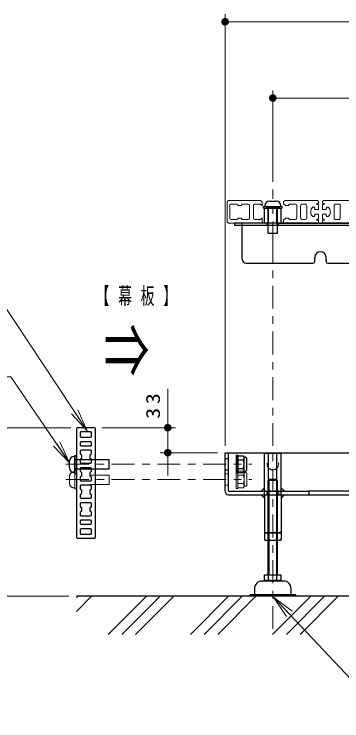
# Model space of a CAD drawing. Units: millimetres on the paper, with parts at other scales. Extents: x -385 to 0, y -594 to 267.
# Drawn here: x -175.8 to -132.9, y 108.9 to 201.6 of the extents above; entities that cross this region are included whole.
import ezdxf
from ezdxf.enums import TextEntityAlignment as Align

# ---------------------------------------------------------------- set-up
doc = ezdxf.new("R2010")
doc.units = ezdxf.units.MM
doc.linetypes.add('USER1', pattern=[4.5, 2.5, -2])
doc.linetypes.add('USER2', pattern=[6, 3, -1, 1, -1])
doc.layers.add('1_10', color=7, linetype='Continuous', lineweight=25)
doc.styles.add('ＭＳ ゴシック', font='')
doc.styles.get('ＭＳ ゴシック').set_extended_font_data('MS Gothic')

# ---------------------------------------------------------------- blocks, each defined once
blk = doc.blocks.new('filled_dot')
at = {"color": 0, "linetype": 'Continuous', "lineweight": -2, "const_width": 1.25}
blk.add_lwpolyline([(-0.625, 0, 1), (0.625, 0, 1)], format="xyb", close=True, dxfattribs=at)

msp = doc.modelspace()

# ---------------------------------------------------------------- linework, layer by layer
at = {"layer": '1_10', "lineweight": 13}
for p, q in [((-148.196, 144.984), (-148.196, 201.586)), ((-148.196, 200.586), (-48.196, 200.586)), ((-141.946, 179.587), (-141.946, 191.586)), ((-141.946, 190.586), (-54.446, 190.586)), ((-155.712, 152.447), (-155.712, 141.074)), ((-166.259, 146.943), (-167.922, 149.44)), ((-167.506, 149.717), (-166.259, 146.943)), ((-166.259, 146.943), (-168.338, 149.163)), ((-168.396, 147.354), (-178.696, 147.354)), ((-164.296, 147.354), (-154.712, 147.354)), ((-169.861, 145.519), (-168.582, 142.76)), ((-168.582, 142.76), (-170.687, 144.955)), ((-168.582, 142.76), (-170.274, 145.237)), ((-149.196, 144.074), (-156.712, 144.074)), ((-168.696, 125.254), (-178.696, 125.254)), ((-167.696, 123.264), (-165.706, 125.254)), ((-167.696, 125.06), (-167.502, 125.254)), ((-163.522, 120.254), (-158.522, 125.254)), ((-161.726, 120.254), (-156.726, 125.254)), ((-159.93, 120.254), (-154.93, 125.254)), ((-152.746, 120.254), (-147.746, 125.254)), ((-150.95, 120.254), (-145.95, 125.254)), ((-149.154, 120.254), (-144.154, 125.254)), ((-141.969, 120.254), (-136.969, 125.254)), ((-141.851, 125.134), (-139.792, 122.952)), ((-141.851, 125.134), (-139.429, 123.296)), ((-140.156, 122.609), (-141.851, 125.134)), ((-140.173, 120.254), (-135.173, 125.254)), ((-138.377, 120.254), (-133.377, 125.254))]:
    msp.add_line(p, q, dxfattribs=at)
at = {"layer": '1_10', "linetype": 'USER2', "lineweight": 13}
for p, q in [((-141.946, 171.38), (-141.946, 178.587)), ((-141.946, 120.967), (-141.946, 173.054)), ((-169.068, 142.574), (-144.687, 142.574)), ((-169.068, 140.574), (-144.687, 140.574))]:
    msp.add_line(p, q, dxfattribs=at)
at = {"layer": '1_10', "color": 40, "lineweight": 13}
for p, q in [((-147.746, 177.164), (-147.946, 176.964)), ((-143.546, 177.164), (-147.746, 177.164)), ((-143.546, 177.164), (-143.346, 176.964)), ((-140.546, 176.964), (-140.346, 177.164)), ((-136.096, 177.164), (-140.346, 177.164)), ((-147.946, 176.964), (-147.946, 174.364)), ((-143.371, 176.489), (-143.346, 176.489)), ((-143.346, 176.489), (-143.346, 176.964)), ((-140.546, 176.664), (-140.546, 176.964)), ((-140.446, 176.664), (-140.546, 176.664)), ((-147.746, 174.164), (-147.946, 174.364)), ((-143.371, 174.839), (-143.546, 174.664)), ((-143.371, 174.839), (-143.346, 174.839)), ((-143.346, 174.164), (-143.346, 174.839)), ((-140.546, 174.164), (-140.546, 174.664)), ((-140.446, 174.664), (-140.546, 174.664)), ((-147.746, 174.164), (-143.346, 174.164)), ((-140.546, 174.164), (-136.096, 174.164))]:
    msp.add_line(p, q, dxfattribs=at)
at = {"layer": '1_10'}
for p, q in [((-142.396, 177.064), (-141.496, 177.064)), ((-143.146, 176.164), (-143.146, 176.364)), ((-143.146, 176.364), (-140.746, 176.364)), ((-143.146, 176.164), (-140.746, 176.164)), ((-143.043, 176.05), (-142.846, 176.164)), ((-142.996, 176.364), (-142.996, 176.464)), ((-142.996, 176.364), (-140.896, 176.364)), ((-141.046, 176.164), (-142.846, 176.164)), ((-142.546, 172.864), (-142.546, 176.364)), ((-141.346, 172.864), (-141.346, 176.364)), ((-140.849, 176.05), (-141.046, 176.164)), ((-140.896, 176.364), (-140.896, 176.464)), ((-140.746, 176.364), (-140.746, 176.164)), ((-143.043, 174.278), (-143.043, 176.05)), ((-142.494, 174.278), (-142.494, 176.05)), ((-141.398, 174.278), (-141.398, 176.05)), ((-140.849, 174.278), (-140.849, 176.05)), ((-143.043, 174.278), (-142.846, 174.164)), ((-140.849, 174.278), (-141.046, 174.164)), ((-146.946, 174.164), (-146.946, 173.934)), ((-146.946, 173.934), (-145.946, 173.934)), ((-141.046, 174.164), (-142.846, 174.164)), ((-142.696, 173.934), (-142.696, 174.164)), ((-141.346, 174.164), (-98.196, 174.164)), ((-141.196, 173.934), (-141.196, 174.164)), ((-142.546, 172.864), (-141.346, 172.864)), ((-167.896, 143.724), (-167.696, 143.724)), ((-167.896, 141.324), (-167.896, 143.724)), ((-167.696, 141.324), (-167.696, 143.724)), ((-148.196, 139.024), (-148.196, 144.074)), ((-148.196, 144.074), (-147.746, 144.074)), ((-147.746, 139.024), (-147.746, 144.074)), ((-146.746, 143.774), (-146.546, 143.774)), ((-146.746, 143.774), (-146.746, 141.374)), ((-146.546, 143.774), (-146.546, 141.374)), ((-146.546, 141.477), (-146.546, 143.671)), ((-146.546, 143.671), (-145.8, 143.671)), ((-145.8, 143.671), (-145.686, 143.474)), ((-143.043, 143.91), (-142.846, 144.024)), ((-143.043, 139.138), (-143.043, 143.91)), ((-142.846, 144.024), (-141.046, 144.024)), ((-142.494, 139.138), (-142.494, 143.91)), ((-141.398, 139.138), (-141.398, 143.91)), ((-140.849, 143.91), (-141.046, 144.024)), ((-140.849, 139.138), (-140.849, 143.91)), ((-168.596, 142.074), (-168.596, 142.974)), ((-167.896, 143.574), (-167.996, 143.574)), ((-167.896, 141.474), (-167.896, 143.574)), ((-163.396, 143.124), (-167.896, 143.124)), ((-163.396, 141.924), (-163.396, 143.124)), ((-148.196, 143.324), (-147.746, 143.324)), ((-146.546, 143.122), (-145.8, 143.122)), ((-145.686, 141.674), (-145.686, 143.474)), ((-145.686, 143.474), (-145.516, 143.474)), ((-145.346, 141.844), (-145.346, 143.304)), ((-163.396, 141.924), (-167.896, 141.924)), ((-148.196, 141.824), (-147.746, 141.824)), ((-146.546, 142.026), (-145.8, 142.026)), ((-167.896, 141.474), (-167.996, 141.474)), ((-167.696, 141.324), (-167.896, 141.324)), ((-146.546, 141.374), (-146.746, 141.374)), ((-146.546, 141.477), (-145.8, 141.477)), ((-145.8, 141.477), (-145.686, 141.674)), ((-145.686, 141.674), (-145.516, 141.674)), ((-147.746, 139.024), (-137.196, 139.024)), ((-143.043, 139.474), (-143.493, 139.024)), ((-143.046, 138.574), (-143.046, 139.024)), ((-143.043, 139.138), (-142.846, 139.024)), ((-142.846, 139.024), (-141.046, 139.024)), ((-140.849, 139.138), (-141.046, 139.024)), ((-140.849, 139.474), (-140.399, 139.024)), ((-140.846, 138.574), (-140.846, 139.024)), ((-137.196, 138.574), (-137.196, 139.024)), ((-147.746, 138.574), (-137.196, 138.574)), ((-143.043, 138.124), (-143.493, 138.574)), ((-143.043, 138.46), (-142.846, 138.574)), ((-143.043, 138.46), (-143.043, 133.688)), ((-142.846, 138.574), (-141.046, 138.574)), ((-142.494, 138.46), (-142.494, 133.688)), ((-141.398, 138.46), (-141.398, 133.688)), ((-140.849, 138.46), (-141.046, 138.574)), ((-140.849, 138.124), (-140.399, 138.574)), ((-140.849, 138.46), (-140.849, 133.688)), ((-143.043, 133.688), (-142.846, 133.574)), ((-143.043, 133.574), (-143.043, 132.688)), ((-143.043, 133.574), (-140.849, 133.574)), ((-142.846, 133.574), (-141.046, 133.574)), ((-142.494, 133.574), (-142.494, 132.688)), ((-141.398, 133.574), (-141.398, 132.688)), ((-140.849, 133.688), (-141.046, 133.574)), ((-140.849, 133.574), (-140.849, 132.688)), ((-143.043, 132.688), (-142.846, 132.574)), ((-141.046, 132.574), (-142.846, 132.574)), ((-140.849, 132.688), (-141.046, 132.574)), ((-29.377, 125.254), (-167.696, 125.254))]:
    msp.add_line(p, q, dxfattribs=at)
at = {"layer": '1_10', "color": 190}
for p, q in [((-49.446, 174.164), (-146.946, 174.164)), ((-146.946, 173.934), (-49.446, 173.934)), ((-145.946, 169.434), (-145.946, 174.164)), ((-136.446, 169.134), (-136.446, 169.684)), ((-134.946, 169.134), (-134.946, 169.684)), ((-145.446, 168.934), (-136.646, 168.934)), ((-134.746, 168.934), (-61.646, 168.934))]:
    msp.add_line(p, q, dxfattribs=at)
at = {"layer": '1_10', "color": 190, "linetype": 'USER1', "lineweight": 13}
msp.add_line((-49.446, 173.934), (-146.946, 173.934), dxfattribs=at)
at = {"layer": '1_10', "color": 40}
for p, q in [((-167.596, 147.354), (-167.696, 147.254)), ((-165.296, 147.354), (-167.596, 147.354)), ((-165.196, 147.254), (-165.296, 147.354)), ((-167.696, 147.254), (-167.696, 132.954)), ((-165.196, 132.954), (-165.196, 147.254)), ((-167.696, 132.954), (-167.596, 132.854)), ((-167.596, 132.854), (-165.296, 132.854)), ((-165.296, 132.854), (-165.196, 132.954))]:
    msp.add_line(p, q, dxfattribs=at)
at = {"layer": '1_10', "color": 60}
for p, q in [((-147.746, 144.074), (-48.646, 144.074)), ((-59.196, 139.024), (-137.196, 139.024)), ((-137.196, 138.574), (-59.196, 138.574))]:
    msp.add_line(p, q, dxfattribs=at)
at = {"layer": '1_10', "linetype": 'USER1', "lineweight": 13}
for p, q in [((-168.596, 140.074), (-168.596, 140.974)), ((-167.896, 141.574), (-167.996, 141.574)), ((-167.896, 141.724), (-167.696, 141.724)), ((-167.896, 139.324), (-167.896, 141.724)), ((-167.896, 141.599), (-167.896, 139.449)), ((-167.896, 141.574), (-167.896, 139.474)), ((-163.396, 141.124), (-167.896, 141.124)), ((-167.696, 139.324), (-167.696, 141.724)), ((-163.396, 139.924), (-163.396, 141.124)), ((-148.196, 141.324), (-147.746, 141.324)), ((-146.746, 141.774), (-146.546, 141.774)), ((-146.746, 141.774), (-146.746, 139.374)), ((-146.546, 139.374), (-146.546, 141.774)), ((-146.546, 141.671), (-145.8, 141.671)), ((-146.546, 141.122), (-145.8, 141.122)), ((-145.8, 141.671), (-145.686, 141.474)), ((-145.686, 139.674), (-145.686, 141.474)), ((-145.686, 141.474), (-145.516, 141.474)), ((-145.346, 139.844), (-145.346, 141.304)), ((-146.546, 140.026), (-145.8, 140.026)), ((-167.896, 139.474), (-167.996, 139.474)), ((-163.396, 139.924), (-167.896, 139.924)), ((-167.696, 139.324), (-167.896, 139.324)), ((-148.196, 139.824), (-147.746, 139.824)), ((-146.546, 139.374), (-146.746, 139.374)), ((-146.546, 139.477), (-145.8, 139.477)), ((-145.8, 139.477), (-145.686, 139.674)), ((-145.686, 139.674), (-145.516, 139.674)), ((-142.721, 138.574), (-142.721, 139.024)), ((-142.721, 139.024), (-142.721, 138.574)), ((-141.171, 138.574), (-141.171, 139.024)), ((-141.171, 139.024), (-141.171, 138.574))]:
    msp.add_line(p, q, dxfattribs=at)
at = {"layer": '1_10', "color": 4}
for p, q in [((-142.439, 140.554), (-142.546, 140.447)), ((-141.346, 140.447), (-142.546, 140.447)), ((-142.546, 128.054), (-142.546, 140.447)), ((-141.453, 140.554), (-142.439, 140.554)), ((-141.346, 140.447), (-141.453, 140.554)), ((-141.346, 128.054), (-141.346, 140.447)), ((-143.043, 128.054), (-140.849, 128.054)), ((-143.043, 127.378), (-143.043, 128.054)), ((-142.546, 128.054), (-142.439, 128.054)), ((-142.494, 127.378), (-142.494, 128.054)), ((-141.346, 128.054), (-141.453, 128.054)), ((-141.398, 127.378), (-141.398, 128.054)), ((-140.849, 127.378), (-140.849, 128.054)), ((-140.546, 127.254), (-143.346, 127.254)), ((-143.043, 127.378), (-142.546, 127.254)), ((-141.346, 127.254), (-140.849, 127.378)), ((-144.346, 126.254), (-144.346, 125.454)), ((-139.546, 125.454), (-139.546, 126.254)), ((-138.946, 125.454), (-144.946, 125.454)), ((-144.946, 125.454), (-144.946, 125.254)), ((-138.946, 125.254), (-144.946, 125.254)), ((-138.946, 125.254), (-138.946, 125.454))]:
    msp.add_line(p, q, dxfattribs=at)
at = {"layer": '1_10', "color": 4, "lineweight": 13}
for p, q in [((-142.439, 128.054), (-142.439, 140.554)), ((-141.453, 128.054), (-141.453, 140.554))]:
    msp.add_line(p, q, dxfattribs=at)
at = {"layer": '1_10', "color": 40, "lineweight": 13}
for points in [[(-136.096, 174.164), (-135.946, 174.314), (-135.946, 174.44), (-135.951, 174.462), (-135.965, 174.479), (-136.063, 174.558), (-136.071, 174.563), (-136.08, 174.567), (-136.135, 174.583), (-136.161, 174.601), (-136.171, 174.632), (-136.171, 174.648), (-136.158, 174.682), (-136.125, 174.698), (-135.992, 174.71), (-135.959, 174.726), (-135.946, 174.76), (-135.946, 175.339), (-135.971, 175.364), (-136.421, 175.364), (-136.446, 175.339), (-136.446, 175.164), (-136.546, 175.064), (-136.696, 175.064), (-136.825, 175.165), (-136.912, 175.304), (-136.946, 175.464), (-136.946, 175.864), (-136.912, 176.024), (-136.825, 176.163), (-136.696, 176.264), (-136.546, 176.264), (-136.446, 176.164), (-136.446, 175.989), (-136.421, 175.964), (-135.971, 175.964), (-135.946, 175.989), (-135.946, 176.568), (-135.959, 176.602), (-135.992, 176.618), (-136.125, 176.63), (-136.158, 176.646), (-136.171, 176.68), (-136.171, 176.696), (-136.161, 176.727), (-136.135, 176.745), (-136.08, 176.761), (-136.071, 176.765), (-136.063, 176.77), (-135.965, 176.849), (-135.951, 176.866), (-135.946, 176.888), (-135.946, 177.014), (-136.096, 177.164)], [(-121.096, 177.164), (-135.296, 177.164), (-135.446, 177.014), (-135.446, 176.888), (-135.441, 176.866), (-135.427, 176.849), (-135.329, 176.77), (-135.321, 176.765), (-135.312, 176.761), (-135.257, 176.745), (-135.231, 176.727), (-135.221, 176.696), (-135.221, 176.68), (-135.234, 176.646), (-135.267, 176.63), (-135.4, 176.618), (-135.433, 176.602), (-135.446, 176.568), (-135.446, 175.989), (-135.421, 175.964), (-134.971, 175.964), (-134.946, 175.989), (-134.946, 176.164), (-134.846, 176.264), (-134.696, 176.264), (-134.567, 176.163), (-134.48, 176.024), (-134.446, 175.864), (-134.446, 175.464), (-134.48, 175.304), (-134.567, 175.165), (-134.696, 175.064), (-134.846, 175.064), (-134.946, 175.164), (-134.946, 175.339), (-134.971, 175.364), (-135.421, 175.364), (-135.446, 175.339), (-135.446, 174.76), (-135.433, 174.726), (-135.4, 174.71), (-135.267, 174.698), (-135.234, 174.682), (-135.221, 174.648), (-135.221, 174.632), (-135.231, 174.601), (-135.257, 174.583), (-135.312, 174.567), (-135.321, 174.563), (-135.329, 174.558), (-135.427, 174.479), (-135.441, 174.462), (-135.446, 174.44), (-135.446, 174.314), (-135.296, 174.164), (-121.096, 174.164)], [(-143.546, 174.664), (-144.296, 174.664), (-144.396, 174.691), (-144.469, 174.764), (-144.496, 174.864), (-144.496, 176.464), (-144.493, 176.499), (-144.484, 176.532), (-144.469, 176.564), (-144.449, 176.593), (-144.425, 176.617), (-144.396, 176.637), (-144.364, 176.652), (-144.331, 176.661), (-144.296, 176.664), (-143.546, 176.664), (-143.371, 176.489)], [(-140.446, 176.664), (-140.346, 176.564), (-140.346, 176.539), (-140.296, 176.489), (-139.896, 176.489), (-139.846, 176.539), (-139.846, 176.564), (-139.746, 176.664), (-138.996, 176.664), (-138.919, 176.649), (-138.855, 176.605), (-138.811, 176.541), (-138.796, 176.464), (-138.796, 174.864)], [(-138.796, 174.864), (-138.823, 174.764), (-138.896, 174.691), (-138.996, 174.664), (-139.746, 174.664), (-139.846, 174.764), (-139.846, 174.789), (-139.896, 174.839), (-140.296, 174.839), (-140.346, 174.789), (-140.346, 174.764), (-140.446, 174.664)]]:
    msp.add_lwpolyline(points, dxfattribs=at)
for points in [[(-146.096, 176.489), (-146.046, 176.539), (-146.046, 176.564), (-145.946, 176.664), (-145.196, 176.664), (-145.096, 176.637), (-145.023, 176.564), (-144.996, 176.464), (-144.996, 174.864), (-145.023, 174.764), (-145.096, 174.691), (-145.196, 174.664), (-145.946, 174.664), (-146.046, 174.764), (-146.046, 174.789), (-146.096, 174.839), (-146.496, 174.839), (-146.546, 174.789), (-146.546, 174.764), (-146.646, 174.664), (-147.396, 174.664), (-147.496, 174.691), (-147.569, 174.764), (-147.596, 174.864), (-147.596, 176.464), (-147.581, 176.541), (-147.537, 176.605), (-147.473, 176.649), (-147.396, 176.664), (-146.646, 176.664), (-146.546, 176.564), (-146.546, 176.539), (-146.496, 176.489)], [(-138.096, 176.664), (-137.696, 176.664), (-137.619, 176.649), (-137.555, 176.605), (-137.511, 176.541), (-137.496, 176.464), (-137.496, 174.864), (-137.523, 174.764), (-137.596, 174.691), (-137.696, 174.664), (-138.096, 174.664), (-138.173, 174.679), (-138.237, 174.723), (-138.281, 174.787), (-138.296, 174.864), (-138.296, 176.464), (-138.281, 176.541), (-138.237, 176.605), (-138.173, 176.649)], [(-133.823, 174.709), (-133.851, 174.737), (-133.862, 174.753), (-133.872, 174.77), (-133.881, 174.787), (-133.887, 174.806), (-133.892, 174.825), (-133.895, 174.844), (-133.896, 174.864), (-133.896, 176.464), (-133.895, 176.484), (-133.892, 176.503), (-133.887, 176.522), (-133.881, 176.541), (-133.872, 176.558), (-133.862, 176.575), (-133.851, 176.591), (-133.823, 176.619), (-133.807, 176.63), (-133.79, 176.64), (-133.773, 176.649), (-133.754, 176.655), (-133.735, 176.66), (-133.716, 176.663), (-133.696, 176.664), (-133.296, 176.664), (-133.257, 176.66), (-133.219, 176.649), (-133.185, 176.63), (-133.155, 176.605), (-133.13, 176.575), (-133.111, 176.541), (-133.1, 176.503), (-133.096, 176.464), (-133.096, 174.864), (-133.1, 174.825), (-133.111, 174.787), (-133.13, 174.753), (-133.155, 174.723), (-133.185, 174.698), (-133.219, 174.679), (-133.257, 174.668), (-133.296, 174.664), (-133.696, 174.664), (-133.716, 174.665), (-133.735, 174.668), (-133.754, 174.673), (-133.773, 174.679), (-133.79, 174.688), (-133.807, 174.698)]]:
    msp.add_lwpolyline(points, close=True, dxfattribs=at)
at = {"layer": '1_10', "lineweight": 13}
for points in [[(-166.259, 146.943), (-177.871, 164.382), (-211.268, 164.382)], [(-168.582, 142.76), (-176.29, 154.047), (-207.871, 154.047)], [(-141.851, 125.134), (-126.547, 108.915), (-77.962, 108.915)]]:
    msp.add_lwpolyline(points, dxfattribs=at)
at = {"layer": '1_10', "color": 40}
for points in [[(-165.746, 146.162), (-165.846, 146.055), (-167.046, 146.055), (-167.146, 146.162), (-167.146, 146.749), (-167.046, 146.855), (-165.846, 146.855), (-165.746, 146.749)], [(-167.046, 145.555), (-165.846, 145.555), (-165.746, 145.455), (-165.746, 145.055), (-165.846, 144.955), (-167.046, 144.955), (-167.146, 145.055), (-167.146, 145.455)], [(-166.971, 143.755), (-167.021, 143.805), (-167.046, 143.805), (-167.146, 143.905), (-167.146, 144.355), (-167.046, 144.455), (-165.846, 144.455), (-165.746, 144.355), (-165.746, 143.905), (-165.846, 143.805), (-165.871, 143.805), (-165.921, 143.755), (-165.921, 143.355), (-165.871, 143.305), (-165.846, 143.305), (-165.746, 143.205), (-165.746, 142.755), (-165.846, 142.655), (-167.046, 142.655), (-167.146, 142.755), (-167.146, 143.205), (-167.046, 143.305), (-167.021, 143.305), (-166.971, 143.355)], [(-167.146, 140.905), (-167.046, 141.005), (-167.021, 141.005), (-166.971, 141.055), (-166.971, 141.455), (-167.021, 141.505), (-167.046, 141.505), (-167.146, 141.605), (-167.146, 142.055), (-167.046, 142.155), (-165.846, 142.155), (-165.746, 142.055), (-165.746, 141.605), (-165.846, 141.505), (-165.871, 141.505), (-165.921, 141.455), (-165.921, 141.055), (-165.871, 141.005), (-165.846, 141.005), (-165.746, 140.905), (-165.746, 140.455), (-165.846, 140.355), (-167.046, 140.355), (-167.146, 140.455)], [(-167.046, 139.855), (-165.846, 139.855), (-165.746, 139.755), (-165.746, 139.305), (-165.846, 139.205), (-165.871, 139.205), (-165.921, 139.155), (-165.921, 138.755), (-165.871, 138.705), (-165.846, 138.705), (-165.746, 138.605), (-165.746, 138.155), (-165.846, 138.055), (-167.046, 138.055), (-167.146, 138.155), (-167.146, 138.605), (-167.046, 138.705), (-167.021, 138.705), (-166.971, 138.755), (-166.971, 139.155), (-167.021, 139.205), (-167.046, 139.205), (-167.146, 139.305), (-167.146, 139.755)], [(-165.846, 136.905), (-165.871, 136.905), (-165.921, 136.855), (-165.921, 136.455), (-165.871, 136.405), (-165.846, 136.405), (-165.746, 136.305), (-165.746, 135.855), (-165.846, 135.755), (-167.046, 135.755), (-167.146, 135.855), (-167.146, 136.305), (-167.046, 136.405), (-167.021, 136.405), (-166.971, 136.455), (-166.971, 136.855), (-167.021, 136.905), (-167.046, 136.905), (-167.146, 137.005), (-167.146, 137.455), (-167.046, 137.555), (-165.846, 137.555), (-165.746, 137.455), (-165.746, 137.005)], [(-165.746, 134.755), (-165.846, 134.655), (-167.046, 134.655), (-167.146, 134.755), (-167.146, 135.155), (-167.046, 135.255), (-165.846, 135.255), (-165.746, 135.155)], [(-167.046, 134.155), (-165.846, 134.155), (-165.746, 134.048), (-165.746, 133.462), (-165.846, 133.355), (-167.046, 133.355), (-167.146, 133.462), (-167.146, 134.048)]]:
    msp.add_lwpolyline(points, close=True, dxfattribs=at)
at = {"layer": '1_10', "color": 4}
for points in [[(-143.043, 127.378), (-142.953, 127.358), (-142.862, 127.346), (-142.771, 127.341), (-142.679, 127.345), (-142.586, 127.358), (-142.494, 127.378)], [(-142.494, 127.378), (-142.258, 127.354), (-142.02, 127.342), (-141.779, 127.345), (-141.538, 127.362), (-141.398, 127.378)], [(-141.398, 127.378), (-141.307, 127.358), (-141.216, 127.346), (-141.126, 127.341), (-141.033, 127.345), (-140.941, 127.358), (-140.849, 127.378)]]:
    msp.add_lwpolyline(points, dxfattribs=at)
at = {"layer": '1_10', "color": 60, "linetype": 'USER1', "lineweight": 13}
msp.add_circle((-141.946, 142.574), 0.75, dxfattribs=at)
at = {"layer": '1_10'}
for centre, radius, start, end in [((-142.396, 176.464), 0.6, 90, 180), ((-141.496, 176.464), 0.6, 0, 90), ((-142.769, 175.65), 0.486, 55.61586, 124.38414), ((-141.946, 174.32), 1.815, 72.41211, 107.58789), ((-141.123, 175.65), 0.486, 55.61586, 124.38414), ((-142.769, 174.678), 0.486, 235.61587, 304.38414), ((-141.946, 176.008), 1.815, 252.41211, 287.58789), ((-141.123, 174.678), 0.486, 235.61587, 304.38414), ((-146.2, 143.397), 0.486, 325.61586, 34.38414), ((-142.769, 143.51), 0.486, 55.61586, 124.38414), ((-141.946, 142.18), 1.815, 72.41211, 107.58789), ((-141.123, 143.51), 0.486, 55.61586, 124.38414), ((-167.996, 142.974), 0.6, 90, 180), ((-147.53, 142.574), 1.815, 342.41211, 17.58789), ((-145.516, 143.304), 0.17, 0, 90), ((-167.996, 142.074), 0.6, 180, 270), ((-146.2, 141.751), 0.486, 325.61586, 34.38414), ((-145.516, 141.844), 0.17, 270, 0), ((-147.746, 139.024), 0.45, 180, 270), ((-142.769, 139.538), 0.486, 235.61587, 304.38414), ((-141.946, 140.868), 1.815, 252.41211, 287.58789), ((-141.123, 139.538), 0.486, 235.61587, 304.38414), ((-142.769, 138.06), 0.486, 55.61586, 124.38414), ((-141.946, 136.73), 1.815, 72.41211, 107.58789), ((-141.123, 138.06), 0.486, 55.61586, 124.38414), ((-142.769, 134.088), 0.486, 235.61587, 304.38414), ((-141.946, 135.418), 1.815, 252.41211, 287.58789), ((-141.123, 134.088), 0.486, 235.61587, 304.38414), ((-142.769, 133.088), 0.486, 235.61587, 304.38414), ((-141.946, 134.418), 1.815, 252.41211, 287.58789), ((-141.123, 133.088), 0.486, 235.61587, 304.38414)]:
    msp.add_arc(centre, radius, start, end, dxfattribs=at)
at = {"layer": '1_10', "color": 190}
for centre, radius, start, end in [((-135.696, 169.684), 0.75, 0, 180), ((-145.446, 169.434), 0.5, 180, 270), ((-136.646, 169.134), 0.2, 270, 0), ((-134.746, 169.134), 0.2, 180, 270)]:
    msp.add_arc(centre, radius, start, end, dxfattribs=at)
at = {"layer": '1_10', "linetype": 'USER1', "lineweight": 13}
for centre, radius, start, end in [((-167.996, 140.974), 0.6, 90, 180), ((-147.53, 140.574), 1.815, 342.41211, 17.58789), ((-146.2, 141.397), 0.486, 325.61586, 34.38414), ((-145.516, 141.304), 0.17, 0, 90), ((-167.996, 140.074), 0.6, 180, 270), ((-146.2, 139.751), 0.486, 325.61586, 34.38414), ((-145.516, 139.844), 0.17, 270, 0)]:
    msp.add_arc(centre, radius, start, end, dxfattribs=at)
at = {"layer": '1_10', "color": 4}
for centre, start, end in [((-143.346, 126.254), 90, 180), ((-140.546, 126.254), 0, 90)]:
    msp.add_arc(centre, 1, start, end, dxfattribs=at)

# ---------------------------------------------------------------- block references
at = {"layer": '1_10', "lineweight": 13, "xscale": 0.4, "yscale": 0.4}
for p in [(-148.196, 200.586), (-141.946, 190.586)]:
    msp.add_blockref('filled_dot', p, dxfattribs=at)
for p, rotation in [((-155.712, 147.354), 90), ((-155.712, 144.074), 270)]:
    msp.add_blockref('filled_dot', p, dxfattribs=dict(at, rotation=rotation))

# ---------------------------------------------------------------- texts
at = {"layer": '1_10', "style": 'ＭＳ ゴシック', "width": 0.6}
msp.add_text('⇒', height=7.331, dxfattribs=at).set_placement((-164.097, 157.452), align=Align.MIDDLE_LEFT)
at = {"layer": '1_10', "insert": (-165.162, 164.522), "char_height": 2.199, "attachment_point": 4, "style": 'ＭＳ ゴシック'}
msp.add_mtext('\\T1.64;\\W0.6;【幕板】', dxfattribs=at)
at = {"layer": '1_10', "insert": (-156.712, 150.447), "char_height": 1.833, "attachment_point": 8, "rotation": 90, "style": 'ＭＳ ゴシック'}
msp.add_mtext('\\T1.34;\\W1.15;33', dxfattribs=at)

doc.saveas('drawing.dxf')
